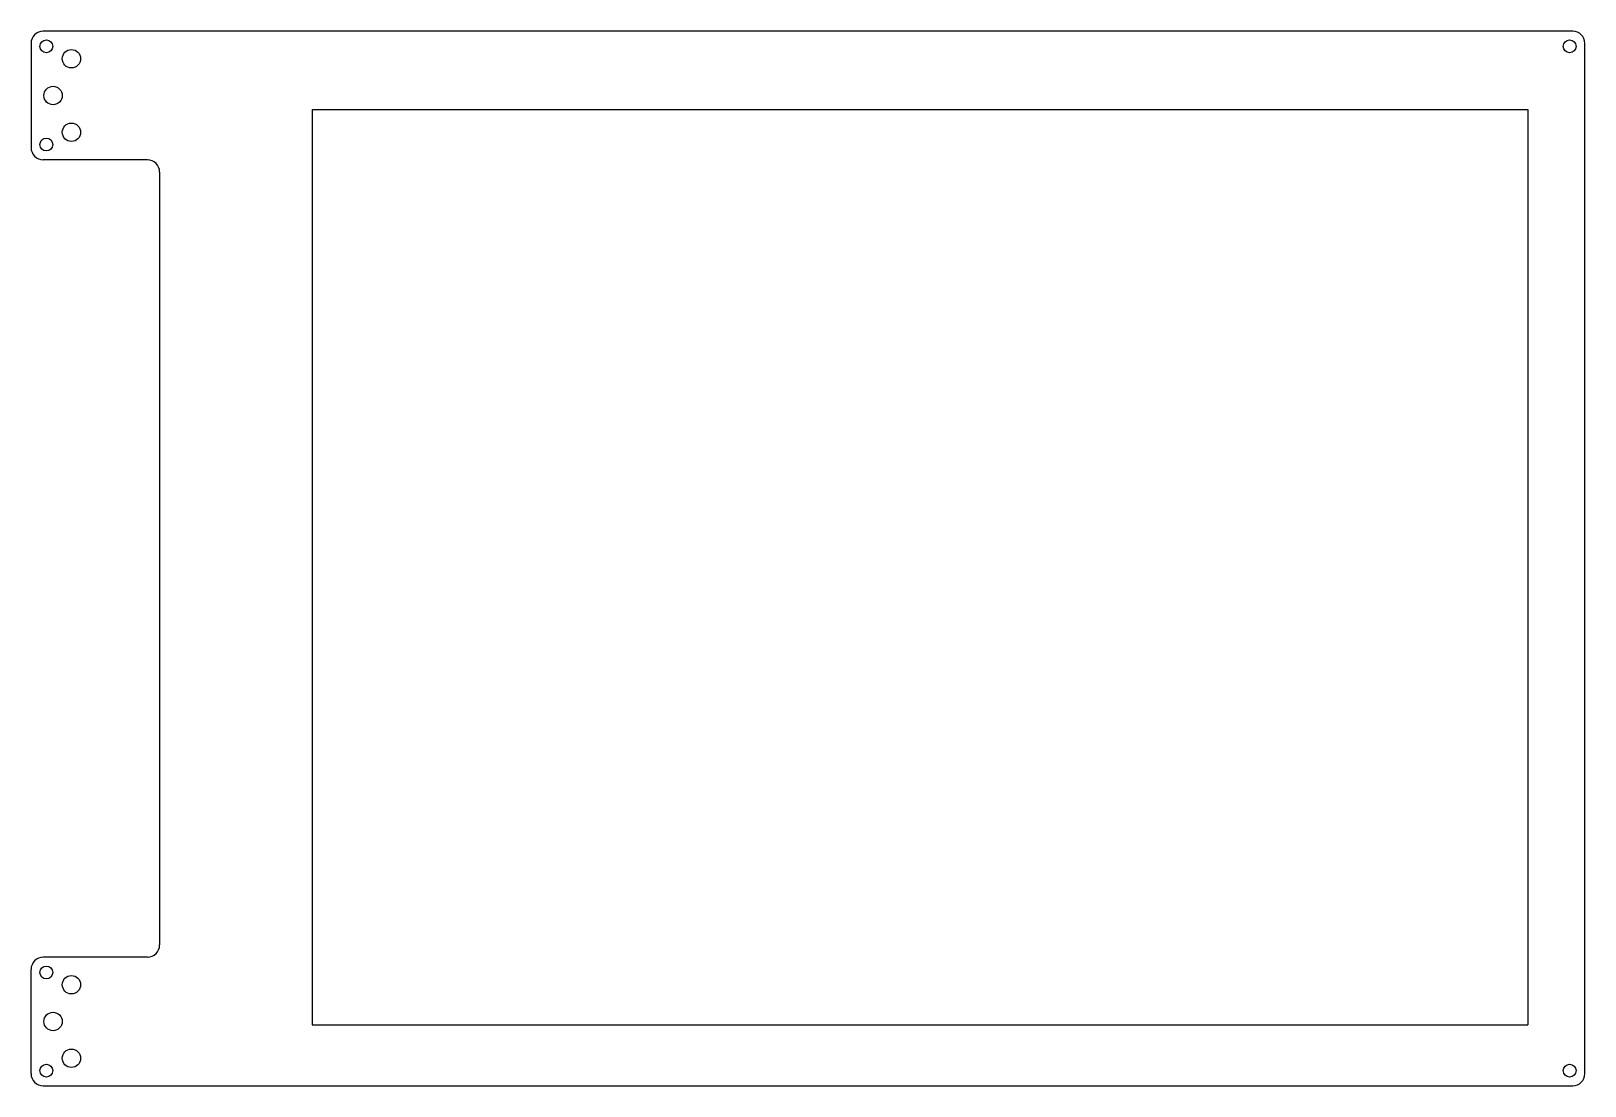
# Model space of a CAD drawing. Extents: x -5.69 to 4.31, y -3.34 to 3.44.
import ezdxf

# ---------------------------------------------------------------- set-up
doc = ezdxf.new("R2010")
doc.units = 0
doc.header["$MEASUREMENT"] = 0
doc.layers.add('VISIBLE', color=7, linetype='CONTINUOUS')

msp = doc.modelspace()

# ---------------------------------------------------------------- linework, layer by layer
at = {"layer": 'VISIBLE'}
for p, q in [((4.2299, 3.437), (-5.6079, 3.437)), ((-5.6866, 3.3583), (-5.6866, 2.6882)), ((4.3087, -3.2657), (4.3087, 3.3583)), ((-3.8781, 2.9327), (-3.8781, -2.9508)), ((-3.8781, 2.9327), (3.9411, 2.9327)), ((3.9411, 2.9327), (3.9411, -2.9508)), ((-4.9386, 2.6094), (-5.6079, 2.6094)), ((-4.8598, 2.5307), (-4.8598, -2.4382)), ((-5.6866, -3.2657), (-5.6866, -2.5957)), ((-4.9386, -2.5169), (-5.6079, -2.5169)), ((-3.8781, -2.9508), (3.9411, -2.9508)), ((-5.6079, -3.3445), (4.2299, -3.3445))]:
    msp.add_line(p, q, dxfattribs=at)
for centre, radius in [((-5.5882, 3.3386), 0.0413), ((-5.4268, 3.2591), 0.0591), ((4.2102, 3.3386), 0.0413), ((-5.5449, 3.0228), 0.0591), ((-5.4268, 2.7866), 0.0591), ((-5.5882, 2.7078), 0.0413), ((-5.5882, -2.6153), 0.0413), ((-5.4268, -2.6941), 0.0591), ((-5.5449, -2.9303), 0.0591), ((-5.4268, -3.1665), 0.0591), ((-5.5882, -3.2461), 0.0413), ((4.2102, -3.2461), 0.0413)]:
    msp.add_circle(centre, radius, dxfattribs=at)
for centre, start, end in [((-5.6079, 3.3583), 90, 180), ((4.2299, 3.3583), 0, 90), ((-5.6079, 2.6882), 180, 270), ((-4.9386, 2.5307), 0, 90), ((-4.9386, -2.4382), 270, 0), ((-5.6079, -2.5957), 90, 180), ((-5.6079, -3.2657), 180, 270), ((4.2299, -3.2657), 270, 0)]:
    msp.add_arc(centre, 0.0787, start, end, dxfattribs=at)

doc.saveas('drawing.dxf')
